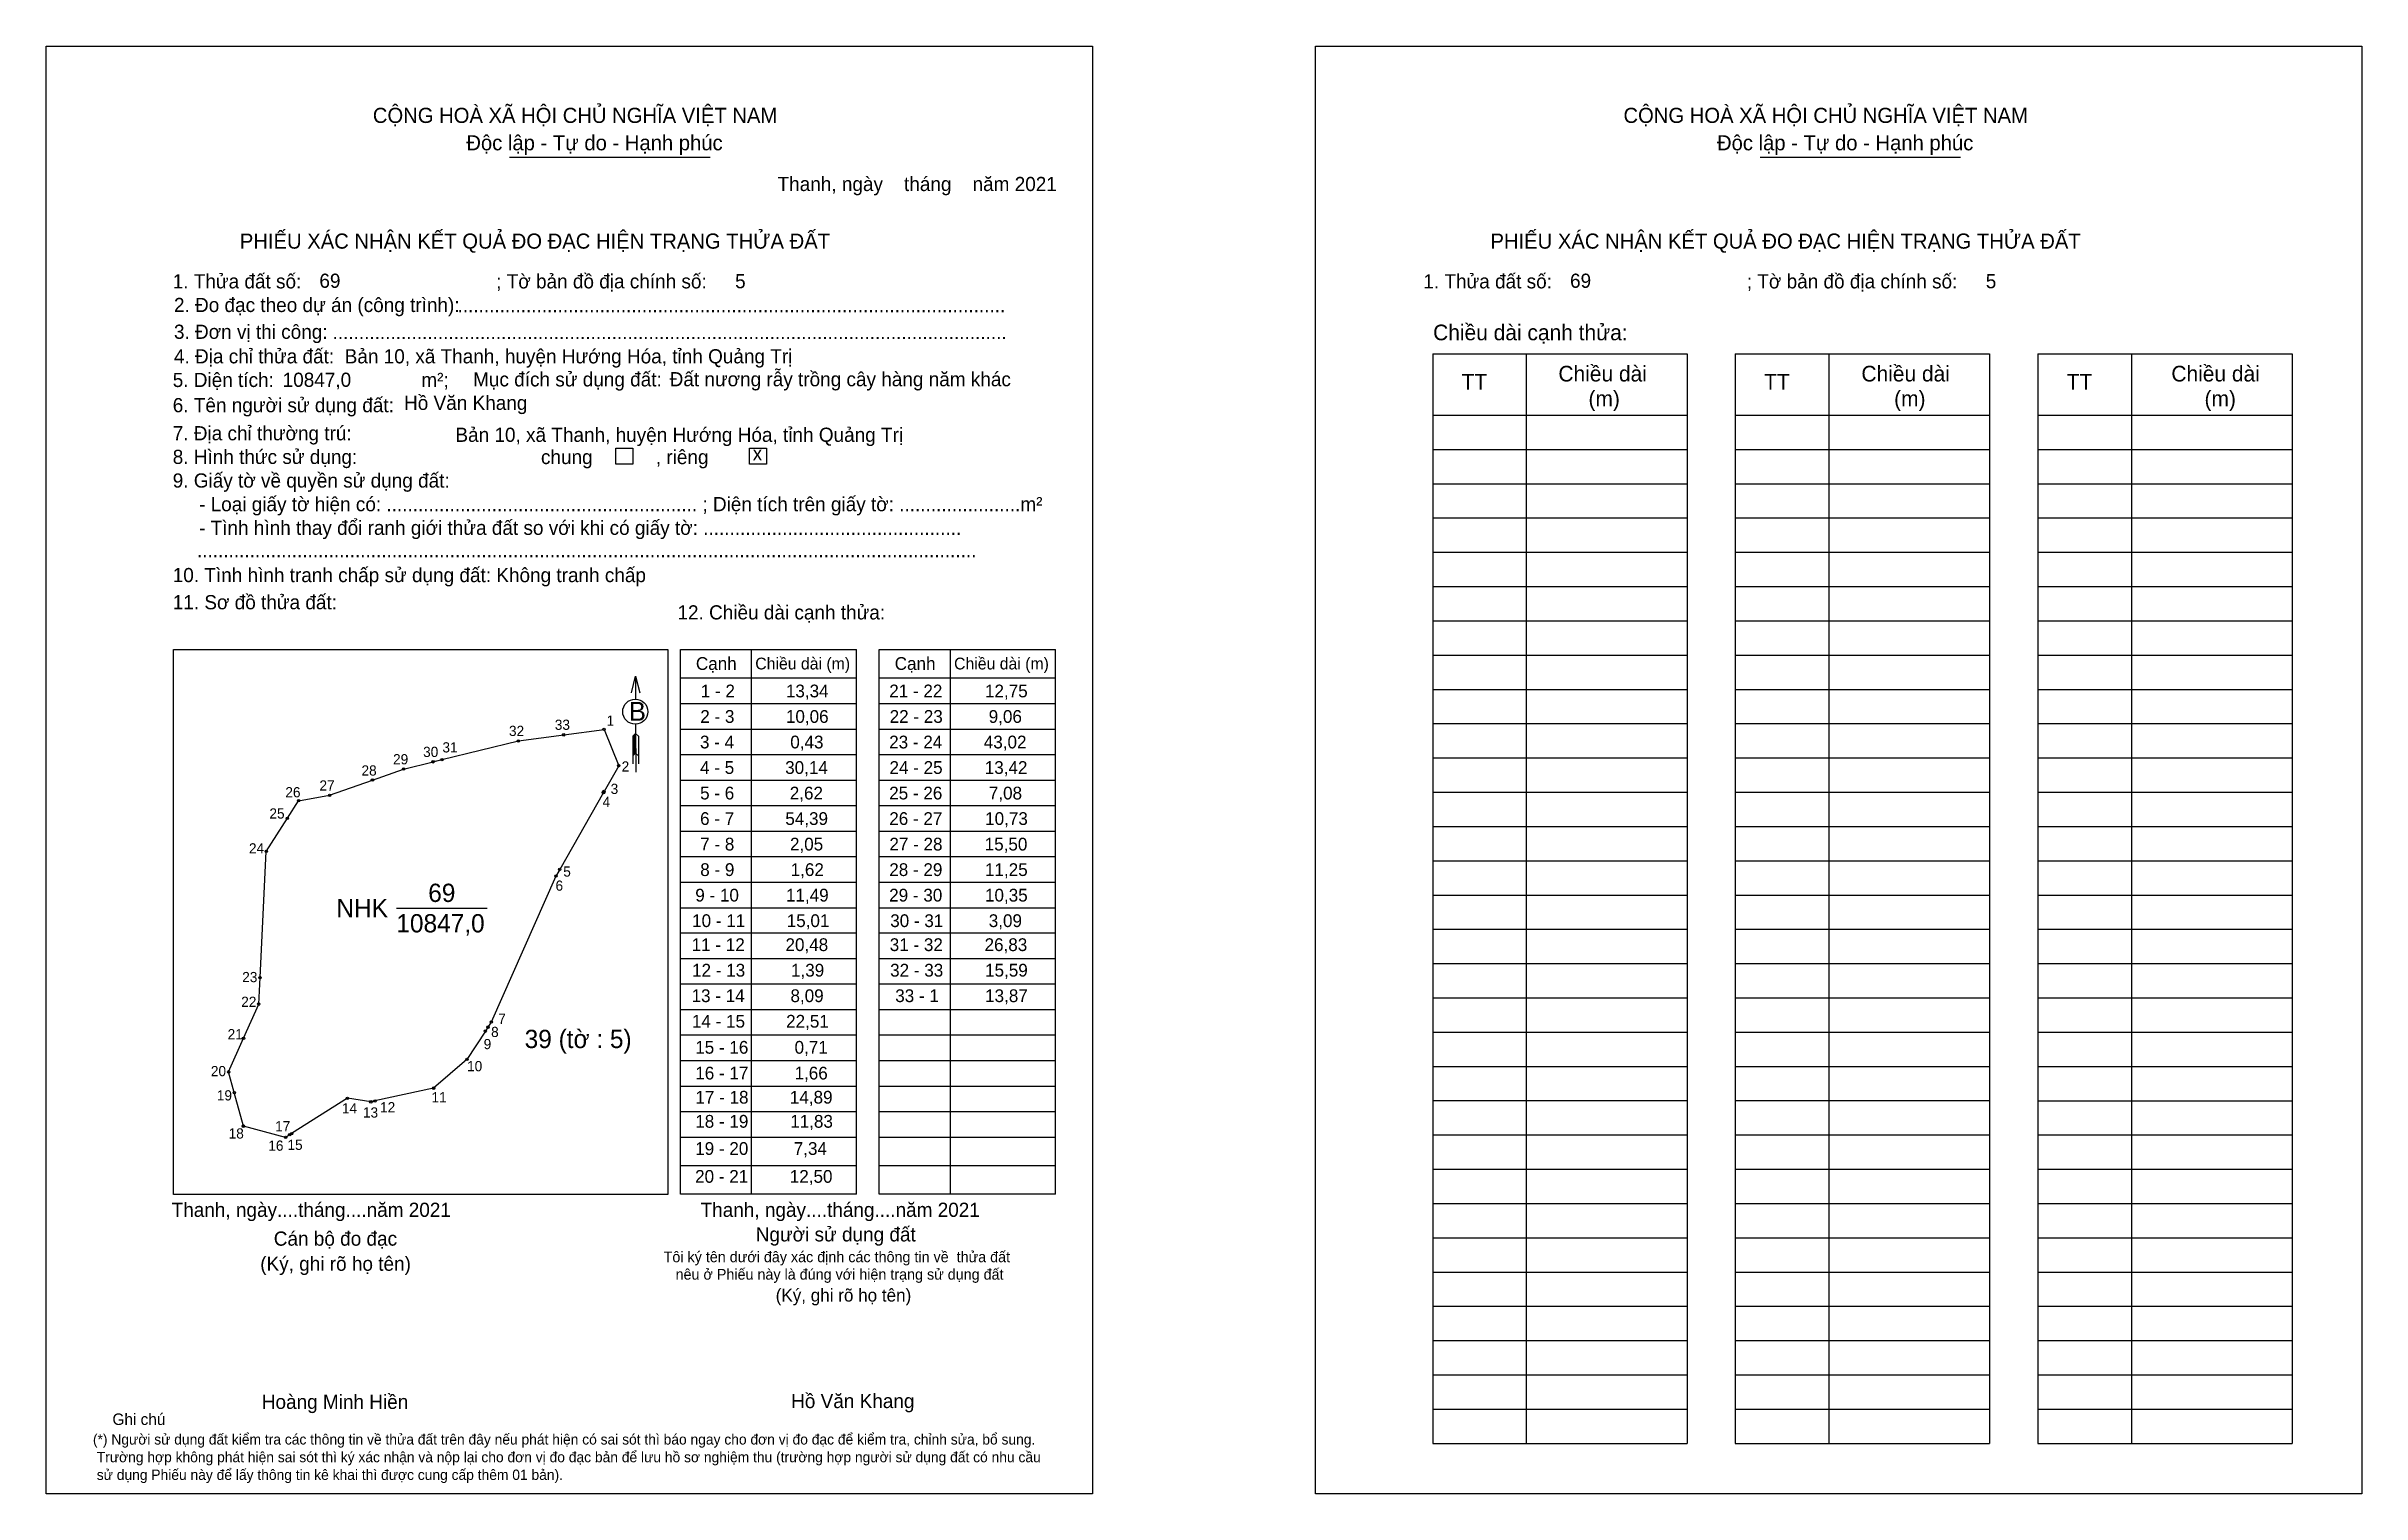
# Model space of a CAD drawing. Extents: x 544494 to 545283, y 1826036 to 1826529.
import ezdxf

# ---------------------------------------------------------------- set-up
doc = ezdxf.new("R2010")
doc.units = 0
for name, color, linetype in [('CanhThua', 7, 'Continuous'), ('kqddKhungInTrang1', 7, 'Continuous'), ('kqddKhungInTrang2', 7, 'Continuous'), ('kqddNoiDung', 7, 'Continuous'), ('kqddTemplate', 7, 'Continuous'), ('MocDinhThua', 7, 'Continuous'), ('NhanDiaChinhThua', 7, 'Continuous'), ('SoHieuDinhThua', 7, 'Continuous')]:
    doc.layers.add(name, color=color, linetype=linetype)

msp = doc.modelspace()

# ---------------------------------------------------------------- linework, layer by layer
at = {"layer": 'CanhThua'}
for p, q in [((544628.58, 1826285.96), (544654.64, 1826292.33)), ((544654.64, 1826292.33), (544670.09, 1826294.41)), ((544670.09, 1826294.41), (544683.84, 1826296.25)), ((544683.84, 1826296.25), (544688.82, 1826283.87)), ((544604.92, 1826279), (544615.52, 1826282.77)), ((544615.52, 1826282.77), (544625.58, 1826285.23)), ((544625.58, 1826285.23), (544628.58, 1826285.96)), ((544688.82, 1826283.87), (544683.84, 1826275.13)), ((544579.74, 1826271.97), (544590.32, 1826273.81)), ((544590.32, 1826273.81), (544604.92, 1826279)), ((544683.63, 1826274.76), (544668.72, 1826248.57)), ((544683.84, 1826275.13), (544683.63, 1826274.76)), ((544568.71, 1826254.69), (544575.93, 1826266)), ((544575.93, 1826266), (544579.74, 1826271.97)), ((544566.59, 1826211.73), (544568.71, 1826254.69)), ((544667.42, 1826246.29), (544645.39, 1826196.56)), ((544668.72, 1826248.57), (544667.42, 1826246.29)), ((544566.14, 1826202.68), (544566.59, 1826211.73)), ((544560.97, 1826191.03), (544566.14, 1826202.68)), ((544644.27, 1826194.84), (544643.38, 1826193.48)), ((544645.39, 1826196.56), (544644.27, 1826194.84)), ((544555.9, 1826179.6), (544560.97, 1826191.03)), ((544643.38, 1826193.48), (544637.11, 1826183.84)), ((544557.83, 1826172.52), (544555.9, 1826179.6)), ((544637.11, 1826183.84), (544625.73, 1826174.06)), ((544560.93, 1826161.1), (544557.83, 1826172.52)), ((544625.73, 1826174.06), (544605.73, 1826169.69)), ((544596.36, 1826170.59), (544577.34, 1826158.56)), ((544604.37, 1826169.39), (544596.36, 1826170.59)), ((544605.73, 1826169.69), (544604.37, 1826169.39)), ((544575.33, 1826157.29), (544560.93, 1826161.1)), ((544576.73, 1826158.18), (544575.33, 1826157.29)), ((544577.34, 1826158.56), (544576.73, 1826158.18))]:
    msp.add_line(p, q, dxfattribs=at)
at = {"layer": 'kqddKhungInTrang1'}
msp.add_lwpolyline([(544493.77, 1826528.94), (544850.23, 1826528.94), (544850.23, 1826035.92), (544493.77, 1826035.92)], close=True, dxfattribs=at)
at = {"layer": 'kqddKhungInTrang2'}
msp.add_lwpolyline([(544926.27, 1826528.94), (545282.73, 1826528.94), (545282.73, 1826035.92), (544926.27, 1826035.92)], close=True, dxfattribs=at)
at = {"layer": 'kqddTemplate'}
for p, q in [((544651.66, 1826491.21), (544719.93, 1826491.21)), ((545077.8, 1826491.21), (545146.07, 1826491.21)), ((544966.17, 1826424.2), (545052.84, 1826424.19)), ((544966.17, 1826424.2), (544966.17, 1826053.04)), ((544998.07, 1826424.2), (544998.07, 1826053.04)), ((545052.84, 1826424.19), (545052.84, 1826053.04)), ((545069.27, 1826424.19), (545069.27, 1826053.04)), ((545069.27, 1826424.19), (545155.94, 1826424.19)), ((545101.16, 1826424.19), (545101.16, 1826053.04)), ((545155.94, 1826424.19), (545155.94, 1826053.04)), ((545172.36, 1826424.19), (545172.36, 1826053.04)), ((545172.36, 1826424.19), (545259.03, 1826424.19)), ((545204.26, 1826424.19), (545204.26, 1826053.04)), ((545259.03, 1826424.19), (545259.03, 1826053.04)), ((544966.17, 1826403.31), (545052.84, 1826403.31)), ((545069.27, 1826403.31), (545155.94, 1826403.31)), ((545172.36, 1826403.31), (545259.03, 1826403.31)), ((544966.17, 1826391.63), (545052.84, 1826391.63)), ((545069.27, 1826391.63), (545155.94, 1826391.63)), ((545172.36, 1826391.63), (545259.03, 1826391.63)), ((544966.17, 1826379.96), (545052.84, 1826379.96)), ((545069.27, 1826379.96), (545155.94, 1826379.96)), ((545172.36, 1826379.96), (545259.03, 1826379.96)), ((544966.17, 1826368.28), (545052.84, 1826368.28)), ((545069.27, 1826368.28), (545155.94, 1826368.28)), ((545172.36, 1826368.28), (545259.03, 1826368.28)), ((544966.17, 1826356.61), (545052.84, 1826356.61)), ((545069.27, 1826356.6), (545155.94, 1826356.6)), ((545172.36, 1826356.6), (545259.03, 1826356.6)), ((544966.17, 1826344.93), (545052.84, 1826344.93)), ((545069.27, 1826344.93), (545155.94, 1826344.93)), ((545172.36, 1826344.93), (545259.03, 1826344.93)), ((544966.17, 1826333.25), (545052.84, 1826333.25)), ((545069.27, 1826333.25), (545155.94, 1826333.25)), ((545172.36, 1826333.25), (545259.03, 1826333.25)), ((544709.85, 1826323.49), (544769.89, 1826323.49)), ((544709.85, 1826137.95), (544709.85, 1826323.49)), ((544734, 1826323.49), (544734, 1826137.95)), ((544769.89, 1826137.95), (544769.89, 1826323.49)), ((544777.58, 1826323.49), (544837.63, 1826323.49)), ((544777.58, 1826137.95), (544777.58, 1826323.49)), ((544801.74, 1826323.49), (544801.74, 1826137.95)), ((544837.63, 1826137.95), (544837.63, 1826323.49)), ((544966.17, 1826321.58), (545052.84, 1826321.58)), ((545069.27, 1826321.58), (545155.94, 1826321.58)), ((545172.36, 1826321.58), (545259.03, 1826321.58)), ((544694.55, 1826314.37), (544694.56, 1826306.58)), ((544709.85, 1826313.78), (544769.89, 1826313.78)), ((544777.58, 1826313.78), (544837.63, 1826313.78)), ((544709.85, 1826305.08), (544769.89, 1826305.08)), ((544777.58, 1826305.08), (544837.63, 1826305.08)), ((544966.17, 1826309.9), (545052.84, 1826309.9)), ((545069.27, 1826309.9), (545155.94, 1826309.9)), ((545172.36, 1826309.9), (545259.03, 1826309.9)), ((544694.57, 1826298.03), (544694.6, 1826281.64)), ((544966.17, 1826298.23), (545052.84, 1826298.23)), ((545069.27, 1826298.23), (545155.94, 1826298.23)), ((545172.36, 1826298.23), (545259.03, 1826298.23)), ((544694.58, 1826294.88), (544693.58, 1826293.93)), ((544694.58, 1826294.44), (544693.58, 1826293.48)), ((544694.58, 1826293.99), (544693.58, 1826293.04)), ((544693.58, 1826293.93), (544693.58, 1826284.54)), ((544694.58, 1826293.55), (544693.58, 1826292.59)), ((544694.58, 1826293.11), (544693.58, 1826292.15)), ((544694.58, 1826292.66), (544693.58, 1826291.7)), ((544694.58, 1826292.22), (544693.58, 1826291.26)), ((544694.58, 1826291.77), (544693.58, 1826290.81)), ((544694.59, 1826291.33), (544693.58, 1826290.37)), ((544694.59, 1826290.88), (544693.58, 1826289.92)), ((544694.59, 1826290.44), (544693.58, 1826289.48)), ((544694.59, 1826290), (544693.58, 1826289.03)), ((544694.59, 1826289.55), (544693.58, 1826288.59)), ((544694.59, 1826289.11), (544693.58, 1826288.14)), ((544694.58, 1826294.88), (544695.6, 1826293.93)), ((544695.6, 1826293.93), (544695.6, 1826284.54)), ((544709.85, 1826296.39), (544769.89, 1826296.39)), ((544777.58, 1826296.39), (544837.63, 1826296.39)), ((544694.59, 1826288.66), (544693.58, 1826287.7)), ((544694.59, 1826288.22), (544693.58, 1826287.26)), ((544694.59, 1826288.22), (544695.6, 1826287.26)), ((544709.85, 1826287.69), (544769.89, 1826287.69)), ((544777.58, 1826287.69), (544837.63, 1826287.69)), ((544966.17, 1826286.55), (545052.84, 1826286.55)), ((545069.27, 1826286.55), (545155.94, 1826286.55)), ((545172.36, 1826286.55), (545259.03, 1826286.55)), ((544709.85, 1826279), (544769.89, 1826279)), ((544777.58, 1826279), (544837.63, 1826279)), ((544966.17, 1826274.88), (545052.84, 1826274.88)), ((545069.27, 1826274.88), (545155.94, 1826274.88)), ((545172.36, 1826274.87), (545259.03, 1826274.87)), ((544709.85, 1826270.3), (544769.89, 1826270.3)), ((544777.58, 1826270.3), (544837.63, 1826270.3)), ((544709.85, 1826261.61), (544769.89, 1826261.61)), ((544777.58, 1826261.61), (544837.63, 1826261.61)), ((544966.17, 1826263.2), (545052.84, 1826263.2)), ((545069.27, 1826263.2), (545155.94, 1826263.2)), ((545172.36, 1826263.2), (545259.03, 1826263.2)), ((544709.85, 1826252.92), (544769.89, 1826252.92)), ((544777.58, 1826252.92), (544837.63, 1826252.92)), ((544966.17, 1826251.52), (545052.84, 1826251.52)), ((545069.27, 1826251.52), (545155.94, 1826251.52)), ((545172.36, 1826251.52), (545259.03, 1826251.52)), ((544709.85, 1826244.22), (544769.89, 1826244.22)), ((544777.58, 1826244.22), (544837.63, 1826244.22)), ((544709.85, 1826235.53), (544769.89, 1826235.53)), ((544777.58, 1826235.53), (544837.63, 1826235.53)), ((544966.17, 1826239.85), (545052.84, 1826239.85)), ((545069.27, 1826239.85), (545155.94, 1826239.85)), ((545172.36, 1826239.85), (545259.03, 1826239.85)), ((544769.89, 1826226.83), (544709.85, 1826226.83)), ((544837.63, 1826226.83), (544777.58, 1826226.83)), ((544966.17, 1826228.17), (545052.84, 1826228.17)), ((545069.27, 1826228.17), (545155.94, 1826228.17)), ((545172.36, 1826228.17), (545259.03, 1826228.17)), ((544769.89, 1826218.14), (544709.85, 1826218.14)), ((544837.63, 1826218.14), (544777.58, 1826218.14)), ((544966.17, 1826216.5), (545052.84, 1826216.5)), ((545069.27, 1826216.5), (545155.94, 1826216.5)), ((545172.36, 1826216.5), (545259.03, 1826216.5)), ((544769.89, 1826209.44), (544709.85, 1826209.44)), ((544837.63, 1826209.44), (544777.58, 1826209.44)), ((544966.17, 1826204.82), (545052.84, 1826204.82)), ((545069.27, 1826204.82), (545155.94, 1826204.82)), ((545172.36, 1826204.82), (545259.03, 1826204.82)), ((544769.89, 1826200.75), (544709.85, 1826200.75)), ((544837.63, 1826200.75), (544777.58, 1826200.75)), ((544769.89, 1826192.05), (544709.85, 1826192.05)), ((544837.63, 1826192.05), (544777.58, 1826192.05)), ((544966.17, 1826193.15), (545052.84, 1826193.15)), ((545069.27, 1826193.15), (545155.94, 1826193.15)), ((545172.36, 1826193.15), (545259.03, 1826193.15)), ((544769.89, 1826183.36), (544709.85, 1826183.36)), ((544837.63, 1826183.36), (544777.58, 1826183.36)), ((544966.17, 1826181.47), (545052.84, 1826181.47)), ((545069.27, 1826181.47), (545155.94, 1826181.47)), ((545172.36, 1826181.47), (545259.03, 1826181.47)), ((544769.89, 1826174.66), (544709.85, 1826174.66)), ((544837.63, 1826174.66), (544777.58, 1826174.66)), ((544769.89, 1826165.97), (544709.85, 1826165.97)), ((544837.63, 1826165.97), (544777.58, 1826165.97)), ((544966.17, 1826169.8), (545052.84, 1826169.8)), ((545069.27, 1826169.8), (545155.94, 1826169.8)), ((545172.36, 1826169.79), (545259.03, 1826169.79)), ((544769.89, 1826157.28), (544709.85, 1826157.28)), ((544837.63, 1826157.28), (544777.58, 1826157.28)), ((544966.17, 1826158.12), (545052.84, 1826158.12)), ((545069.27, 1826158.12), (545155.94, 1826158.12)), ((545172.36, 1826158.12), (545259.03, 1826158.12)), ((544769.89, 1826147.61), (544709.85, 1826147.61)), ((544837.63, 1826147.61), (544777.58, 1826147.61)), ((544966.17, 1826146.44), (545052.84, 1826146.44)), ((545069.27, 1826146.44), (545155.94, 1826146.44)), ((545172.36, 1826146.44), (545259.03, 1826146.44)), ((544769.89, 1826137.95), (544709.85, 1826137.95)), ((544837.63, 1826137.95), (544777.58, 1826137.95)), ((544966.17, 1826134.77), (545052.84, 1826134.77)), ((545069.27, 1826134.77), (545155.94, 1826134.77)), ((545172.36, 1826134.77), (545259.03, 1826134.77)), ((544966.17, 1826123.09), (545052.84, 1826123.09)), ((545069.27, 1826123.09), (545155.94, 1826123.09)), ((545172.36, 1826123.09), (545259.03, 1826123.09)), ((544966.17, 1826111.42), (545052.84, 1826111.42)), ((545069.27, 1826111.42), (545155.94, 1826111.42)), ((545172.36, 1826111.42), (545259.03, 1826111.42)), ((544966.17, 1826099.74), (545052.84, 1826099.74)), ((545069.27, 1826099.74), (545155.94, 1826099.74)), ((545172.36, 1826099.74), (545259.03, 1826099.74)), ((544966.17, 1826088.07), (545052.84, 1826088.07)), ((545069.27, 1826088.07), (545155.94, 1826088.07)), ((545172.36, 1826088.07), (545259.03, 1826088.07)), ((544966.17, 1826076.39), (545052.84, 1826076.39)), ((545069.27, 1826076.39), (545155.94, 1826076.39)), ((545172.36, 1826076.39), (545259.03, 1826076.39)), ((544966.17, 1826064.72), (545052.84, 1826064.72)), ((545069.27, 1826064.71), (545155.94, 1826064.71)), ((545172.36, 1826064.71), (545259.03, 1826064.71)), ((544966.17, 1826053.04), (545052.84, 1826053.04)), ((545069.27, 1826053.04), (545155.94, 1826053.04)), ((545172.36, 1826053.04), (545259.03, 1826053.04))]:
    msp.add_line(p, q, dxfattribs=at)
for points in [[(544687.79, 1826392.02), (544693.59, 1826392.02), (544693.59, 1826386.61), (544687.79, 1826386.61)], [(544733.4, 1826392.02), (544739.2, 1826392.02), (544739.2, 1826386.61), (544733.4, 1826386.61)], [(544537.14, 1826323.49), (544705.57, 1826323.49), (544705.57, 1826137.79), (544537.14, 1826137.79)]]:
    msp.add_lwpolyline(points, close=True, dxfattribs=at)
msp.add_lwpolyline([(544693.15, 1826308.73), (544694.55, 1826314.37), (544695.97, 1826308.73)], dxfattribs=at)
msp.add_circle((544694.46, 1826302.3), 4.28, dxfattribs=at)
at = {"layer": 'MocDinhThua'}
for centre in [(544654.64, 1826292.33), (544670.09, 1826294.41), (544683.84, 1826296.25), (544615.52, 1826282.77), (544625.58, 1826285.23), (544628.58, 1826285.96), (544688.82, 1826283.87), (544590.32, 1826273.81), (544604.92, 1826279), (544683.63, 1826274.76), (544683.84, 1826275.13), (544575.93, 1826266), (544579.74, 1826271.97), (544568.71, 1826254.69), (544667.42, 1826246.29), (544668.72, 1826248.57), (544566.59, 1826211.73), (544566.14, 1826202.68), (544644.27, 1826194.84), (544645.39, 1826196.56), (544560.97, 1826191.03), (544643.38, 1826193.48), (544555.9, 1826179.6), (544637.11, 1826183.84), (544557.83, 1826172.52), (544596.36, 1826170.59), (544625.73, 1826174.06), (544604.37, 1826169.39), (544605.73, 1826169.69), (544560.93, 1826161.1), (544575.33, 1826157.29), (544576.73, 1826158.18), (544577.34, 1826158.56)]:
    msp.add_circle(centre, 0.417, dxfattribs=at)
at = {"layer": 'NhanDiaChinhThua'}
msp.add_line((544613.05, 1826235.41), (544644.05, 1826235.41), dxfattribs=at)

# ---------------------------------------------------------------- texts
at = {"layer": 'kqddNoiDung'}
for s, height, p in [('Thanh, ngày    tháng    năm 2021  ', 4.8303, (544742.95, 1826479.64)), ('69', 4.83, (544586.82, 1826446.68)), ('5', 4.83, (544728.48, 1826446.53)), ('69', 4.83, (545012.97, 1826446.68)), ('5', 4.83, (545154.63, 1826446.53)), ('........................................................................................................', 4.8303, (544633.89, 1826438.35)), ('................................................................................................................................', 4.8303, (544591.3, 1826429.2)), ('10847,0', 4.83, (544574.31, 1826412.95)), ('Đất nương rẫy trồng cây hàng năm khác', 4.8303, (544706.17, 1826413.14)), ('Hồ Văn Khang', 4.8303, (544615.68, 1826405.09)), ('Bản 10, xã Thanh, huyện Hướng Hóa, tỉnh Quảng Trị', 4.8303, (544633.18, 1826394.21)), ('x', 4.83, (544734.47, 1826387.87)), ('1 - 2', 4.347, (544716.78, 1826307.18)), ('13,34', 4.347, (544745.78, 1826307.18)), ('21 - 22', 4.347, (544781, 1826307.18)), ('12,75', 4.347, (544813.62, 1826307.18)), ('2 - 3', 4.347, (544716.61, 1826298.49)), ('10,06', 4.347, (544745.79, 1826298.49)), ('22 - 23', 4.347, (544781.14, 1826298.49)), ('9,06', 4.347, (544814.89, 1826298.49)), ('3 - 4', 4.347, (544716.51, 1826289.79)), ('0,43', 4.347, (544747.28, 1826289.79)), ('23 - 24', 4.347, (544780.98, 1826289.79)), ('43,02', 4.347, (544813.22, 1826289.79)), ('4 - 5', 4.347, (544716.54, 1826281.1)), ('30,14', 4.347, (544745.54, 1826281.1)), ('24 - 25', 4.347, (544781.08, 1826281.1)), ('13,42', 4.347, (544813.54, 1826281.1)), ('5 - 6', 4.347, (544716.55, 1826272.4)), ('2,62', 4.347, (544747.1, 1826272.4)), ('25 - 26', 4.347, (544780.99, 1826272.4)), ('7,08', 4.347, (544814.94, 1826272.4)), ('6 - 7', 4.347, (544716.55, 1826263.71)), ('54,39', 4.347, (544745.59, 1826263.71)), ('26 - 27', 4.347, (544781.01, 1826263.71)), ('10,73', 4.347, (544813.68, 1826263.71)), ('7 - 8', 4.347, (544716.58, 1826255.01)), ('2,05', 4.347, (544747.18, 1826255.01)), ('27 - 28', 4.347, (544781.05, 1826255.01)), ('15,50', 4.347, (544813.52, 1826255.01)), ('8 - 9', 4.347, (544716.6, 1826246.32)), ('1,62', 4.347, (544747.41, 1826246.32)), ('28 - 29', 4.347, (544781.01, 1826246.32)), ('11,25', 4.347, (544813.62, 1826246.32)), ('9 - 10', 4.347, (544714.91, 1826237.62)), ('11,49', 4.347, (544745.81, 1826237.62)), ('29 - 30', 4.347, (544780.98, 1826237.62)), ('10,35', 4.347, (544813.62, 1826237.62)), ('10 - 11', 4.347, (544713.83, 1826228.93)), ('15,01', 4.347, (544746.06, 1826228.93)), ('30 - 31', 4.347, (544781.33, 1826228.93)), ('3,09', 4.347, (544814.91, 1826228.93)), ('11 - 12', 4.347, (544713.68, 1826220.76)), ('20,48', 4.347, (544745.65, 1826220.76)), ('31 - 32', 4.347, (544781.17, 1826220.76)), ('26,83', 4.347, (544813.48, 1826220.76)), ('12 - 13', 4.347, (544713.81, 1826212.06)), ('1,39', 4.347, (544747.52, 1826212.06)), ('32 - 33', 4.347, (544781.3, 1826212.06)), ('15,59', 4.347, (544813.65, 1826212.06)), ('13 - 14', 4.347, (544713.65, 1826203.37)), ('8,09', 4.347, (544747.34, 1826203.37)), ('33 - 1', 4.347, (544783.04, 1826203.37)), ('13,87', 4.347, (544813.66, 1826203.37)), ('14 - 15', 4.347, (544713.75, 1826194.67)), ('22,51', 4.347, (544745.86, 1826194.67)), ('15 - 16', 4.347, (544714.89, 1826185.79)), ('0,71', 4.347, (544748.74, 1826185.79)), ('16 - 17', 4.347, (544714.91, 1826177.01)), ('1,66', 4.347, (544748.73, 1826177.01)), ('17 - 18', 4.347, (544714.95, 1826168.79)), ('14,89', 4.347, (544747.13, 1826168.79)), ('18 - 19', 4.347, (544714.9, 1826160.58)), ('11,83', 4.347, (544747.26, 1826160.58)), ('19 - 20', 4.347, (544714.88, 1826151.32)), ('7,34', 4.347, (544748.46, 1826151.32)), ('20 - 21', 4.347, (544714.85, 1826141.82)), ('12,50', 4.347, (544747.11, 1826141.82)), ('Thanh, ngày....tháng....năm 2021', 4.8303, (544536.48, 1826130.21)), ('Thanh, ngày....tháng....năm 2021', 4.8303, (544716.72, 1826130.21)), ('Hồ Văn Khang', 4.8303, (544747.57, 1826065.07))]:
    msp.add_text(s, height=height, dxfattribs=at).set_placement(p)
at = {"layer": 'kqddTemplate'}
for s, height, p in [('CỘNG HOÀ XÃ HỘI CHỦ NGHĨA VIỆT NAM', 5.1523, (544605.04, 1826502.84)), ('CỘNG HOÀ XÃ HỘI CHỦ NGHĨA VIỆT NAM', 5.1523, (545031.18, 1826502.84)), ('Độc lập - Tự do - Hạnh phúc', 5.1523, (544636.9, 1826493.52)), ('Độc lập - Tự do - Hạnh phúc', 5.1523, (545063.05, 1826493.52)), ('PHIẾU XÁC NHẬN KẾT QUẢ ĐO ĐẠC HIỆN TRẠNG THỬA ĐẤT', 5.1523, (544559.71, 1826460.02)), ('PHIẾU XÁC NHẬN KẾT QUẢ ĐO ĐẠC HIỆN TRẠNG THỬA ĐẤT', 5.1523, (544985.86, 1826460.02)), ('1. Thửa đất số:                                     ; Tờ bản đồ địa chính số:', 4.8303, (544536.85, 1826446.48)), ('1. Thửa đất số:                                     ; Tờ bản đồ địa chính số:', 4.8303, (544962.99, 1826446.48)), ('2. Đo đạc theo dự án (công trình): ', 4.8303, (544537.27, 1826438.43)), ('3. Đơn vị thi công: ', 4.8303, (544537.27, 1826429.3)), ('Chiều dài cạnh thửa:', 5.3374, (544966.32, 1826428.81)), ('4. Địa chỉ thửa đất:  Bản 10, xã Thanh, huyện Hướng Hóa, tỉnh Quảng Trị', 4.8303, (544537.27, 1826420.94)), ('5. Diện tích:                            m²; ', 4.8303, (544536.85, 1826412.89)), ('Mục đích sử dụng đất:', 4.8303, (544639.21, 1826413.09)), ('TT', 5.337, (544976.02, 1826412.02)), ('Chiều dài', 5.337, (545009.01, 1826414.77)), ('TT', 5.337, (545079.11, 1826412.02)), ('Chiều dài', 5.337, (545112.26, 1826414.77)), ('TT', 5.337, (545182.21, 1826412.02)), ('Chiều dài', 5.337, (545217.87, 1826414.77)), ('6. Tên người sử dụng đất:', 4.8303, (544536.85, 1826404.3)), ('(m)', 5.337, (545019.26, 1826406.28)), ('(m)', 5.337, (545123.4, 1826406.28)), ('(m)', 5.337, (545229.17, 1826406.28)), ('7. Địa chỉ thường trú:', 4.8303, (544536.85, 1826394.73)), ('8. Hình thức sử dụng:', 4.8303, (544536.85, 1826386.68)), ('chung            , riêng', 4.8303, (544662.33, 1826386.63)), ('9. Giấy tờ về quyền sử dụng đất:', 4.8303, (544536.85, 1826378.63)), ('     - Loại giấy tờ hiện có: ........................................................... ; Diện tích trên giấy tờ: .......................m²', 4.8303, (544536.85, 1826370.58)), ('     - Tình hình thay đổi ranh giới thửa đất so với khi có giấy tờ: .................................................', 4.8303, (544536.85, 1826362.53)), ('....................................................................................................................................................', 4.8303, (544545.11, 1826354.88)), ('10. Tình hình tranh chấp sử dụng đất: Không tranh chấp', 4.8303, (544536.85, 1826346.42)), ('11. Sơ đồ thửa đất:', 4.8303, (544536.85, 1826337.17)), ('12. Chiều dài cạnh thửa:', 4.8303, (544708.83, 1826333.71)), ('Cạnh', 4.347, (544715.12, 1826316.53)), ('Chiều dài (m)', 4.0252, (544735.35, 1826316.68)), ('Cạnh', 4.347, (544782.86, 1826316.53)), ('Chiều dài (m)', 4.0252, (544803.09, 1826316.68)), ('B', 6.44, (544692.34, 1826299.2)), ('Cán bộ đo đạc', 4.8303, (544571.28, 1826120.39)), ('Người sử dụng đất', 4.8303, (544735.5, 1826121.84)), ('(Ký, ghi rõ họ tên)', 4.8303, (544566.67, 1826111.85)), ('Tôi ký tên dưới đây xác định các thông tin về  thửa đất ', 3.6517, (544704.12, 1826114.76)), ('nêu ở Phiếu này là đúng với hiện trạng sử dụng đất', 3.6517, (544708.19, 1826108.82)), ('(Ký, ghi rõ họ tên)', 4.3473, (544742.3, 1826101.36)), ('Hoàng Minh Hiền', 4.8303, (544567.2, 1826064.79)), ('Ghi chú', 3.913, (544516.32, 1826059.32)), ('(*) Người sử dụng đất kiểm tra các thông tin về thửa đất trên đây nếu phát hiện có sai sót thì báo ngay cho đơn vị đo đạc để kiểm tra, chỉnh sửa, bổ sung.', 3.52129, (544509.66, 1826052.66)), (' Trường hợp không phát hiện sai sót thì ký xác nhận và nộp lại cho đơn vị đo đạc bản để lưu hồ sơ nghiệm thu (trường hợp người sử dụng đất có nhu cầu', 3.52129, (544509.66, 1826046.63)), (' sử dụng Phiếu này để lấy thông tin kê khai thì được cung cấp thêm 01 bản).', 3.5213, (544509.66, 1826040.6))]:
    msp.add_text(s, height=height, dxfattribs=at).set_placement(p)
at = {"layer": 'NhanDiaChinhThua'}
for s, height, p in [('69', 6.224, (544623.91, 1826237.48)), ('NHK', 6.224, (544592.63, 1826232.3)), ('10847,0', 6.224, (544613.05, 1826227.11)), ('39 (tờ : 5)', 6.2237, (544656.77, 1826187.71))]:
    msp.add_text(s, height=height, dxfattribs=at).set_placement(p)
at = {"layer": 'SoHieuDinhThua'}
for s, height, p in [('32', 3.474, (544651.42, 1826294.01)), ('33', 3.474, (544667.04, 1826296.11)), ('1', 3.47, (544684.68, 1826297.51)), ('30', 3.474, (544622.17, 1826286.86)), ('31', 3.474, (544628.75, 1826288.41)), ('28', 3.474, (544601.17, 1826280.54)), ('29', 3.474, (544611.93, 1826284.36)), ('2', 3.47, (544689.81, 1826281.9)), ('26', 3.474, (544575.23, 1826273.12)), ('27', 3.474, (544586.85, 1826275.43)), ('4', 3.47, (544683.33, 1826269.85)), ('3', 3.47, (544686.07, 1826274.28)), ('25', 3.474, (544569.8, 1826265.89)), ('24', 3.474, (544562.82, 1826254.01)), ('6', 3.47, (544667.29, 1826241.3)), ('5', 3.47, (544669.92, 1826246.11)), ('23', 3.474, (544560.53, 1826210.16)), ('22', 3.474, (544560.19, 1826201.74)), ('8', 3.47, (544645.34, 1826191.47)), ('7', 3.47, (544647.76, 1826195.94)), ('21', 3.474, (544555.55, 1826190.7)), ('9', 3.47, (544642.8, 1826187.34)), ('20', 3.474, (544549.85, 1826178.13)), ('10', 3.474, (544637.15, 1826179.82)), ('19', 3.474, (544551.89, 1826169.87)), ('11', 3.474, (544625.03, 1826169.22)), ('14', 3.474, (544594.5, 1826165.45)), ('13', 3.474, (544601.66, 1826164.04)), ('12', 3.474, (544607.5, 1826165.81)), ('18', 3.474, (544555.9, 1826156.9)), ('16', 3.474, (544569.41, 1826152.74)), ('17', 3.474, (544571.75, 1826159.35)), ('15', 3.474, (544575.95, 1826153.02))]:
    msp.add_text(s, height=height, dxfattribs=at).set_placement(p)

doc.saveas('drawing.dxf')
